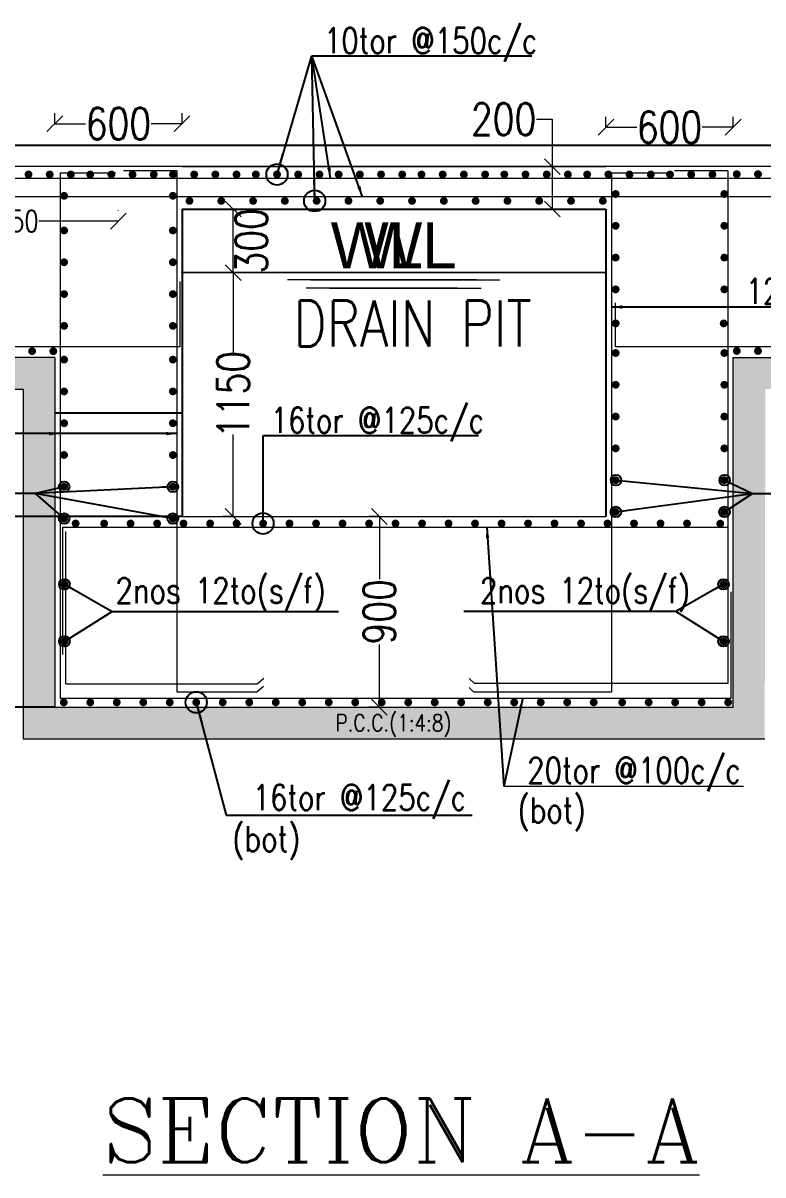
# Model space of a CAD drawing. Header units: millimetres. Extents: x -586673698 to -573385747, y -389867798 to -389752240.
# Drawn here: x -586618581 to -586615090, y -389849262 to -389843828 of the extents above; entities that cross this region are included whole.
import ezdxf
from ezdxf.enums import TextEntityAlignment as Align

# ---------------------------------------------------------------- set-up
doc = ezdxf.new("R2010")
doc.units = ezdxf.units.MM
doc.header["$LTSCALE"] = 100
for name, color, linetype, lineweight in [('dim', 11, 'Continuous', 13), ('FOOTING', 6, 'Continuous', 13), ('REIN', 1, 'Continuous', 20)]:
    doc.layers.add(name, color=color, linetype=linetype, lineweight=lineweight)
for name, color, linetype in [('DT-PL-SHAFT', 230, 'Continuous'), ('Layer1', 7, 'Continuous'), ('text', 7, 'Continuous')]:
    doc.layers.add(name, color=color, linetype=linetype)
doc.styles.add('combine', font='romanc.shx', dxfattribs={"width": 0.8})
doc.styles.add('simplex-0.8', font='simplex.shx', dxfattribs={"width": 0.8})
doc.styles.add('STAIR CASE', font='complex.shx', dxfattribs={"width": 0.8, "height": 75, "bigfont": 'GBCBIG.shx'})
doc.styles.add('TIMESNEWROMAN', font='times.ttf')
doc.dimstyles.new('75 ISO', dxfattribs={"dimtxt": 100, "dimasz": 75, "dimexe": 75, "dimexo": 0.7, "dimgap": 0.4, "dimtad": 0, "dimtoh": 1, "dimdec": 0, "dimdsep": 46, "dimtxsty": 'combine', "dimblk": 'OBLIQUE', "dimcen": 0, "dimclrd": 11, "dimclre": 2, "dimclrt": 4, "dimadec": 1, "dimazin": 2, "dimtfac": 1, "dimtdec": 0, "dimtmove": 2, "dimatfit": 3, "dimldrblk": 'OBLIQUE', "dimfxl": 0, "dimtolj": 1, "dimtzin": 0, "dimlwd": -1, "dimlwe": -1, "dimarcsym": 0})
doc.dimstyles.new('FOOTINF DIM', dxfattribs={"dimtxt": 250, "dimasz": 40, "dimexe": 50, "dimexo": 80, "dimgap": 35, "dimtad": 1, "dimtoh": 1, "dimdec": 0, "dimzin": 1, "dimdsep": 46, "dimtxsty": 'TIMESNEWROMAN', "dimblk": 'TICK', "dimcen": 2, "dimclrd": 7, "dimclre": 250, "dimclrt": 32, "dimadec": 1, "dimazin": 0, "dimtfac": 1, "dimtdec": 0, "dimtix": 1, "dimtmove": 1, "dimatfit": 3, "dimfxl": 0, "dimlwd": -1, "dimlwe": -1, "dimarcsym": 0})

# ---------------------------------------------------------------- blocks, each defined once
blk = doc.blocks.new('_Oblique')
at = {"color": 0, "linetype": 'ByBlock', "lineweight": -2}
blk.add_line((-0.5, -0.5), (0.5, 0.5), dxfattribs=at)
blk = doc.blocks.new('*D582')
at = {"layer": 'Defpoints', "color": 0, "transparency": 16777216}
for p in [(-586617521.4, -389845005.1, 3.1), (-586617589.1, -389846155.1), (-586617521.4, -389846155.1, 0.2)]:
    blk.add_point(p, dxfattribs=at)
at = {"layer": 'dim', "color": 2, "transparency": 16777216}
for p, q in [((-586617588.4, -389845005.1), (-586617639.1, -389845005.1)), ((-586617588.4, -389846155.1), (-586617639.1, -389846155.1))]:
    blk.add_line(p, q, dxfattribs=at)
at = {"layer": 'dim', "color": 11, "transparency": 16777216}
for p, q in [((-586617589.1, -389845005.1), (-586617589.1, -389845391.2)), ((-586617589.1, -389846155.1), (-586617589.1, -389845769.1))]:
    blk.add_line(p, q, dxfattribs=at)
at = {"layer": 'dim', "color": 11, "transparency": 16777216, "xscale": 75, "yscale": 75, "zscale": 75}
for p, rotation in [((-586617589.1, -389845005.1), 90), ((-586617589.1, -389846155.1), 270)]:
    blk.add_blockref('_Oblique', p, dxfattribs=dict(at, rotation=rotation))
at = {"layer": 'dim', "color": 4, "transparency": 16777216, "insert": (-586617589.1, -389845580.1), "char_height": 150, "attachment_point": 5, "rotation": 90, "style": 'simplex-0.8'}
blk.add_mtext('\\A1;1150', dxfattribs=at)
blk = doc.blocks.new('*D583')
at = {"layer": 'Defpoints', "color": 0, "transparency": 16777216}
for p in [(-586617589.1, -389844705.1), (-586617521.4, -389844705.1, 3.1), (-586617521.4, -389845005.1)]:
    blk.add_point(p, dxfattribs=at)
at = {"layer": 'dim', "color": 2, "transparency": 16777216}
for p, q in [((-586617588.4, -389844705.1), (-586617639.1, -389844705.1)), ((-586617588.4, -389845005.1), (-586617639.1, -389845005.1))]:
    blk.add_line(p, q, dxfattribs=at)
at = {"layer": 'dim', "color": 11, "transparency": 16777216}
blk.add_line((-586617589.1, -389845005.1), (-586617589.1, -389844705.1), dxfattribs=at)
at = {"layer": 'dim', "color": 11, "transparency": 16777216, "xscale": 75, "yscale": 75, "zscale": 75}
for p, rotation in [((-586617589.1, -389844705.1), 90), ((-586617589.1, -389845005.1), 270)]:
    blk.add_blockref('_Oblique', p, dxfattribs=dict(at, rotation=rotation))
at = {"layer": 'dim', "color": 4, "transparency": 16777216, "insert": (-586617503.7, -389844855.1), "char_height": 150, "attachment_point": 5, "rotation": 90, "style": 'simplex-0.8'}
blk.add_mtext('\\A1;300', dxfattribs=at)
blk = doc.blocks.new('TICK')
at = {"color": 13, "const_width": 0.1}
for points in [[(0, -3), (0, 3)], [(-2.121, -2.121), (2.121, 2.121)], [(-3, 0), (3, 0)]]:
    blk.add_lwpolyline(points, dxfattribs=at)
blk = doc.blocks.new('*D585')
at = {"layer": 'Defpoints', "color": 0, "transparency": 16777216}
for p in [(-586616059.8, -389844505.1, 6.1), (-586616083.7, -389844705.1), (-586616059.8, -389844705.1, 6.1)]:
    blk.add_point(p, dxfattribs=at)
at = {"layer": 'dim', "color": 11, "transparency": 16777216}
for p, q in [((-586616158.7, -389844281.1), (-586616083.7, -389844281.1)), ((-586616083.7, -389844281.1), (-586616083.7, -389844505.1)), ((-586616083.7, -389844505.1), (-586616083.7, -389844705.1))]:
    blk.add_line(p, q, dxfattribs=at)
at = {"layer": 'dim', "color": 2, "transparency": 16777216}
for p, q in [((-586616083.1, -389844505.1), (-586616133.7, -389844505.1)), ((-586616083.1, -389844705.1), (-586616133.7, -389844705.1))]:
    blk.add_line(p, q, dxfattribs=at)
at = {"layer": 'dim', "color": 11, "transparency": 16777216, "xscale": 75, "yscale": 75, "zscale": 75}
for p, rotation in [((-586616083.7, -389844505.1), 90), ((-586616083.7, -389844705.1), 270)]:
    blk.add_blockref('_Oblique', p, dxfattribs=dict(at, rotation=rotation))
at = {"layer": 'dim', "color": 4, "transparency": 16777216, "insert": (-586616313.4, -389844281.1), "char_height": 150, "attachment_point": 5, "style": 'simplex-0.8'}
blk.add_mtext('\\A1;200', dxfattribs=at)
blk = doc.blocks.new('*D586')
at = {"layer": 'Defpoints', "color": 0, "transparency": 16777216}
for p in [(-586616809.7, -389846155.1, 3.2), (-586616899.5, -389847055.1), (-586616809.7, -389847055.1, 3.2)]:
    blk.add_point(p, dxfattribs=at)
at = {"layer": 'dim', "color": 2, "transparency": 16777216}
for p, q in [((-586616898.8, -389846155.1), (-586616949.5, -389846155.1)), ((-586616898.8, -389847055.1), (-586616949.5, -389847055.1))]:
    blk.add_line(p, q, dxfattribs=at)
at = {"layer": 'dim', "color": 11, "transparency": 16777216}
for p, q in [((-586616899.5, -389846155.1), (-586616899.5, -389846450.4)), ((-586616899.5, -389847055.1), (-586616899.5, -389846759.8))]:
    blk.add_line(p, q, dxfattribs=at)
at = {"layer": 'dim', "color": 11, "transparency": 16777216, "xscale": 75, "yscale": 75, "zscale": 75}
for p, rotation in [((-586616899.5, -389846155.1), 90), ((-586616899.5, -389847055.1), 270)]:
    blk.add_blockref('_Oblique', p, dxfattribs=dict(at, rotation=rotation))
at = {"layer": 'dim', "color": 4, "transparency": 16777216, "insert": (-586616899.5, -389846605.1), "char_height": 150, "attachment_point": 5, "rotation": 90, "style": 'simplex-0.8'}
blk.add_mtext('\\A1;900', dxfattribs=at)
blk = doc.blocks.new('*D678')
at = {"layer": 'Defpoints', "color": 0, "transparency": 16777216}
for p in [(-586618430.6, -389844302.4), (-586617830.6, -389844705.1, 3.2), (-586618430.6, -389845405.1, 3.2)]:
    blk.add_point(p, dxfattribs=at)
at = {"layer": 'dim', "color": 2, "transparency": 16777216}
for p, q in [((-586618430.6, -389844303.1), (-586618430.6, -389844252.4)), ((-586617830.6, -389844303.1), (-586617830.6, -389844252.4))]:
    blk.add_line(p, q, dxfattribs=at)
at = {"layer": 'dim', "color": 11, "transparency": 16777216}
for p, q in [((-586618430.6, -389844302.4), (-586618285.3, -389844302.4)), ((-586617830.6, -389844302.4), (-586617975.9, -389844302.4))]:
    blk.add_line(p, q, dxfattribs=at)
at = {"layer": 'dim', "color": 11, "transparency": 16777216, "xscale": 75, "yscale": 75, "zscale": 75, "rotation": 180}
blk.add_blockref('_Oblique', (-586618430.6, -389844302.4), dxfattribs=at)
at = {"layer": 'dim', "color": 11, "transparency": 16777216, "xscale": 75, "yscale": 75, "zscale": 75}
blk.add_blockref('_Oblique', (-586617830.6, -389844302.4), dxfattribs=at)
at = {"layer": 'dim', "color": 4, "transparency": 16777216, "insert": (-586618130.6, -389844302.4), "char_height": 150, "attachment_point": 5, "style": 'simplex-0.8'}
blk.add_mtext('\\A1;600', dxfattribs=at)
blk = doc.blocks.new('*D679')
at = {"layer": 'Defpoints', "color": 0, "transparency": 16777216}
for p in [(-586615830.6, -389844319.3), (-586615830.6, -389845105.1, 3.2), (-586615230.6, -389845105.1, 3)]:
    blk.add_point(p, dxfattribs=at)
at = {"layer": 'dim', "color": 2, "transparency": 16777216}
for p, q in [((-586615830.6, -389844320), (-586615830.6, -389844269.3)), ((-586615230.6, -389844320), (-586615230.6, -389844269.3))]:
    blk.add_line(p, q, dxfattribs=at)
at = {"layer": 'dim', "color": 11, "transparency": 16777216}
for p, q in [((-586615830.6, -389844319.3), (-586615685.3, -389844319.3)), ((-586615230.6, -389844319.3), (-586615375.9, -389844319.3))]:
    blk.add_line(p, q, dxfattribs=at)
at = {"layer": 'dim', "color": 11, "transparency": 16777216, "xscale": 75, "yscale": 75, "zscale": 75, "rotation": 180}
blk.add_blockref('_Oblique', (-586615830.6, -389844319.3), dxfattribs=at)
at = {"layer": 'dim', "color": 11, "transparency": 16777216, "xscale": 75, "yscale": 75, "zscale": 75}
blk.add_blockref('_Oblique', (-586615230.6, -389844319.3), dxfattribs=at)
at = {"layer": 'dim', "color": 4, "transparency": 16777216, "insert": (-586615530.6, -389844319.3), "char_height": 150, "attachment_point": 5, "style": 'simplex-0.8'}
blk.add_mtext('\\A1;600', dxfattribs=at)
blk = doc.blocks.new('*U537')
at = {"layer": 'REIN', "lineweight": 13, "const_width": 18.4}
blk.add_lwpolyline([(9.2, 0, -1), (-9.2, 0, -1)], format="xyb", close=True, dxfattribs=at)
blk = doc.blocks.new('*D667')
at = {"layer": 'Defpoints', "color": 0, "transparency": 16777216}
for p in [(-586618880.7, -389844811.6, 4012.4), (-586618130.8, -389844762), (-586618130.8, -389844811.6, 3271.1)]:
    blk.add_point(p, dxfattribs=at)
at = {"layer": 'dim', "color": 2, "transparency": 16777216}
for p, q in [((-586618880.7, -389844713.2), (-586618880.7, -389844712)), ((-586618130.8, -389844713.5), (-586618130.8, -389844712))]:
    blk.add_line(p, q, dxfattribs=at)
at = {"layer": 'dim', "color": 11, "transparency": 16777216}
for p, q in [((-586618880.7, -389844762), (-586618712.3, -389844762)), ((-586618130.8, -389844762), (-586618505.8, -389844762))]:
    blk.add_line(p, q, dxfattribs=at)
at = {"layer": 'dim', "color": 11, "transparency": 16777216, "xscale": 75, "yscale": 75, "zscale": 75, "rotation": 180}
blk.add_blockref('_Oblique', (-586618880.7, -389844762), dxfattribs=at)
at = {"layer": 'dim', "color": 11, "transparency": 16777216, "xscale": 75, "yscale": 75, "zscale": 75}
blk.add_blockref('_Oblique', (-586618130.8, -389844762), dxfattribs=at)
at = {"layer": 'dim', "color": 4, "transparency": 16777216, "insert": (-586618609, -389844762), "char_height": 100, "attachment_point": 5, "style": 'simplex-0.8'}
blk.add_mtext('\\A1;750', dxfattribs=at)

msp = doc.modelspace()

# ---------------------------------------------------------------- hatches: boundary and pattern name
at = {"layer": 'dim', "lineweight": 5}
h = msp.add_hatch(dxfattribs=at)
h.set_pattern_fill('AR-CONC', color=8)
h.set_pattern_definition([(50, (-586637305.13, -389847573.74), (182.18467, -15.9391), [19.05, -209.55]), (355, (-586637305.13, -389847573.74), (-35.2434, 191.05685), [15.24, -167.6406]), (100.45144, (-586637289.94, -389847575.07), (146.94125, 175.11775), [16.19, -178.09024]), (46.1842, (-586637305.13, -389847522.94), (271.079, -42.0423), [28.575, -314.325]), (96.63556, (-586637282.54, -389847526.44), (237.4041, 247.4261), [24.285, -267.1356]), (351.18415, (-586637305.13, -389847522.94), (237.4041, 247.4261), [22.86, -251.4597]), (21, (-586637279.73, -389847535.64), (151.6144, -102.2652), [19.05, -209.55]), (326, (-586637279.73, -389847535.64), (61.802, 184.188), [15.24, -167.64]), (71.45144, (-586637267.1, -389847544.16), (213.4164, 81.9228), [16.19, -178.0899]), (37.5, (-586637305.127, -389847573.74), (3.0886, 84.55504), [0, -165.608, 0, -170.18, 0, -168.275]), (7.5, (-586637305.13, -389847573.74), (66.81966, 100.18057), [0, -97.028, 0, -161.798, 0, -64.135]), (327.5, (-586637361.77, -389847573.74), (135.5906, -5.72874), [0, -63.5, 0, -198.12, 0, -262.89]), (317.5, (-586637387.17, -389847573.74), (148.12918, 25.4265), [0, -82.55, 0, -131.572, 0, -186.69])])
h.paths.add_polyline_path([(-586615078.6, -389845554.7), (-586613333.9, -389845555.1), (-586613333.9, -389844966.3), (-586601731.7, -389844966.3), (-586593808.6, -389844966.3), (-586593807.3, -389844826.2), (-586601760.9, -389844812.9), (-586613483.7, -389844816.3), (-586613483.7, -389845405.1), (-586615230.2, -389845405.1), (-586615230.2, -389847055.1), (-586618430.2, -389847055.1), (-586618432.8, -389845405.1), (-586623036.3, -389845405.1), (-586623034.1, -389844805.1), (-586630034.5, -389844805.1), (-586630034.5, -389844955.1), (-586623184.1, -389844955.1), (-586623184.1, -389845555.1), (-586618580.6, -389845555.1), (-586618579.6, -389847205.3), (-586615081.5, -389847204.9)])

# ---------------------------------------------------------------- linework, layer by layer
for p, q in [((-586613780.6, -389844405.1, 3646.5), (-586622730.8, -389844405.1, 3645.9)), ((-586618430.9, -389845665.7, 3642.9), (-586617830.6, -389845665.7, 3643.8)), ((-586617830.6, -389846155.1, 3642.8), (-586621989.6, -389846155.1, 3642.8)), ((-586618430.2, -389847055.1, 3648.9), (-586622009.4, -389847055.1, 3648.9))]:
    msp.add_line(p, q)
at = {"color": 3}
for p, q in [((-586617830.6, -389844705.1, 3645.7), (-586615830.6, -389844705.1, 3645.7)), ((-586617830.6, -389844705.1, 3645.7), (-586617830.6, -389846155.1, 3642.8)), ((-586615830.6, -389844705.1, 3645.7), (-586615830.6, -389846155.1, 3645.7))]:
    msp.add_line(p, q, dxfattribs=at)
at = {"color": 11, "lineweight": 5, "elevation": 7547.5}
msp.add_lwpolyline([(-586616311.9, -389847428.2), (-586616311.9, -389847428.2), (-586615181.6, -389847428.2)], dxfattribs=at)
at = {"layer": 'DT-PL-SHAFT', "color": 1, "lineweight": 15, "ltscale": 5, "elevation": 3651.8}
msp.add_lwpolyline([(-586617830.6, -389844505.1), (-586615830.6, -389844505.1)], dxfattribs=at)
at = {"layer": 'DT-PL-SHAFT', "color": 8, "lineweight": 15, "ltscale": 5}
for points, elevation in [([(-586615834.1, -389845005.1), (-586617834.1, -389845005.1)], 3672), ([(-586617830.6, -389845005.1), (-586615830.6, -389845005.1)], 3651.8), ([(-586616441.9, -389845038.3), (-586617333.6, -389845038.3)], 3648.9), ([(-586616530.9, -389845078.7), (-586617244.7, -389845078.7)], 3648.9), ([(-586617222.8, -389845038.3), (-586616331.1, -389845038.3)], 3669.1), ([(-586617133.9, -389845078.7), (-586616420, -389845078.7)], 3669.1)]:
    msp.add_lwpolyline(points, dxfattribs=dict(at, elevation=elevation))
at = {"layer": 'FOOTING', "color": 3, "linetype": 'Continuous', "lineweight": 9, "ltscale": 0.8}
for p, q in [((-586613780.6, -389844505.1, 3646.5), (-586622730.8, -389844505.1, 3645.9)), ((-586617830.6, -389844705.1, 3648.9), (-586617830.6, -389846155.1, 3648.9)), ((-586615230.6, -389845105.1, 3648.7), (-586615230.2, -389845105.1, 3648.7)), ((-586618430.6, -389845405.1, 3648.9), (-586623034.1, -389845405.1, 3645.9)), ((-586618430.5, -389845405.1, 3648.9), (-586618430.2, -389847055.1, 3648.9)), ((-586615230.2, -389847055.1, 3648.9), (-586615230.2, -389845405.1, 3645.9)), ((-586615230.2, -389845405.1, 3645.9), (-586613483.7, -389845405.1, 67.4)), ((-586623184.1, -389845555.1, 3645.9), (-586618580.6, -389845555.1, 3645.9)), ((-586618580.6, -389845555.1, 3645.9), (-586618580.6, -389847205.1, 3649.2)), ((-586617830.6, -389846155.1, 3648.9), (-586615830.6, -389846155.1, 3648.9)), ((-586618430.2, -389847055.1, 3648.9), (-586615230.2, -389847055.1, 3648.9)), ((-586618580.6, -389847205.1, 3648.9), (-586615080.6, -389847205.1, 3648.9))]:
    msp.add_line(p, q, dxfattribs=at)
at = {"layer": 'FOOTING', "color": 3, "linetype": 'Continuous', "lineweight": 9, "ltscale": 0.8, "elevation": 3651.8}
msp.add_lwpolyline([(-586617830.6, -389844705.1), (-586615830.6, -389844705.1)], dxfattribs=at)
at = {"layer": 'REIN', "lineweight": 13}
for p, q in [((-586618405.2, -389844533.7, 3652.9), (-586618405.2, -389847013.7, 3652.9)), ((-586618405.2, -389844533.7, 3652.9), (-586618143.7, -389844533.7, 3652.9)), ((-586617855.2, -389844524.3, 3655.8), (-586618106.8, -389844524.3, 3655.8)), ((-586617855.2, -389844524.3, 3651.6), (-586617855.2, -389846982.2, 3651.6)), ((-586615805.2, -389844533.7, 3648.6), (-586615805.2, -389846984.7, 3648.6)), ((-586615805.2, -389844533.7, 3648.6), (-586615543.7, -389844533.7, 3648.6)), ((-586615255.9, -389844524.3, 3651.6), (-586615506.8, -389844524.3, 3651.6)), ((-586615255.9, -389844524.3, 3651.6), (-586615255.9, -389846943.3, 3652.9)), ((-586623630.9, -389844560.2, 4012.4), (-586612881, -389844560.1, -6557.2)), ((-586614780.4, -389844647.3, 7475.1), (-586618880.7, -389844647.1, 7477.7)), ((-586617839.7, -389845355.1, 3648.9), (-586617839.7, -389845046.7, 3648.9)), ((-586615786.3, -389845355.1, 3656.3), (-586615786.3, -389845147.2, 3656.3)), ((-586617839.7, -389845355.1, 3648.9), (-586621994, -389845355.6, 3654.7)), ((-586613501.3, -389845355.2, 3653.9), (-586615786.3, -389845355.1, 3656.3)), ((-586618394.5, -389846206.4, 3651.7), (-586615255.9, -389846206.4, 3648.8)), ((-586618394.5, -389846206.4, 3651.7), (-586618394.5, -389846806.4, 3651.7)), ((-586618377.9, -389846945.2, 3651.7), (-586618377.9, -389846226, 3651.7)), ((-586615240, -389847013.7, 3652.9), (-586615240, -389846511.1, 3652.9)), ((-586617476.5, -389846945.2, 3648.6), (-586617444.4, -389846918.2, 3653.6)), ((-586616450.8, -389846943.3, 3652.9), (-586616476.4, -389846920.2, 3649.8)), ((-586618377.9, -389846945.2, 3648.6), (-586617476.5, -389846945.2, 3648.6)), ((-586617855.2, -389846982.2, 3651.6), (-586617478, -389846982.2, 3651.6)), ((-586617478, -389846982.2, 3651.6), (-586617445.9, -389846955.2, 3656.6)), ((-586616453.3, -389846984.7, 3656.5), (-586616476.4, -389846961.7, 3653.4)), ((-586615805.9, -389846984.7, 3657.2), (-586616453.3, -389846984.7, 3656.5)), ((-586615255.9, -389846943.3, 3652.9), (-586616450.8, -389846943.3, 3652.9)), ((-586615240, -389847013.7, 3652.9), (-586618405.2, -389847013.7, 3642.3))]:
    msp.add_line(p, q, dxfattribs=at)
at = {"layer": 'REIN', "lineweight": 13, "const_width": 18.4}
for points, elevation in [([(-586615204.1, -389844540.5, -1), (-586615222.5, -389844540.5, -1)], -178.3), ([(-586615104.1, -389844540.5, -1), (-586615122.5, -389844540.5, -1)], -178.3), ([(-586617786.2, -389844666.7, -1), (-586617804.6, -389844666.7, -1)], 3642.9), ([(-586617636.2, -389844666.7, -1), (-586617654.6, -389844666.7, -1)], 3642.9), ([(-586617486.2, -389844666.7, -1), (-586617504.6, -389844666.7, -1)], 3642.9), ([(-586617336.2, -389844666.7, -1), (-586617354.6, -389844666.7, -1)], 3642.9), ([(-586617186.2, -389844666.7, -1), (-586617204.6, -389844666.7, -1)], 3642.9), ([(-586617036.2, -389844666.7, -1), (-586617054.6, -389844666.7, -1)], 3642.9), ([(-586616886.2, -389844666.7, -1), (-586616904.6, -389844666.7, -1)], 3642.9), ([(-586616736.2, -389844666.7, -1), (-586616754.6, -389844666.7, -1)], 3642.9), ([(-586616586.2, -389844666.7, -1), (-586616604.6, -389844666.7, -1)], 3642.9), ([(-586616436.2, -389844666.7, -1), (-586616454.6, -389844666.7, -1)], 3642.9), ([(-586616286.2, -389844666.7, -1), (-586616304.6, -389844666.7, -1)], 3642.9), ([(-586616136.2, -389844666.7, -1), (-586616154.6, -389844666.7, -1)], 3642.9), ([(-586615986.2, -389844666.7, -1), (-586616004.6, -389844666.7, -1)], 3642.9), ([(-586615836.2, -389844666.7, -1), (-586615854.6, -389844666.7, -1)], 3642.9), ([(-586615775.6, -389844634.1, -1), (-586615794, -389844634.1, -1)], 3646), ([(-586615262.9, -389844634.1, -1), (-586615281.3, -389844634.1, -1)], 3646), ([(-586615775.6, -389844784.1, -1), (-586615794, -389844784.1, -1)], 3646), ([(-586615262.9, -389844784.1, -1), (-586615281.3, -389844784.1, -1)], 3646), ([(-586615775.6, -389844934.1, -1), (-586615794, -389844934.1, -1)], 3646), ([(-586615262.9, -389844934.1, -1), (-586615281.3, -389844934.1, -1)], 3646), ([(-586615775.6, -389845084.1, -1), (-586615794, -389845084.1, -1)], 3646), ([(-586615262.9, -389845084.1, -1), (-586615281.3, -389845084.1, -1)], 3646), ([(-586615775.6, -389845244.6, -1), (-586615794, -389845244.6, -1)], 3646), ([(-586615265.9, -389845244.6, -1), (-586615284.3, -389845244.6, -1)], 3646), ([(-586615204.1, -389845374.6, -1), (-586615222.5, -389845374.6, -1)], -178.3), ([(-586615104.1, -389845374.6, -1), (-586615122.5, -389845374.6, -1)], -178.3), ([(-586615775.6, -389845384.1, -1), (-586615794, -389845384.1, -1)], 3646), ([(-586615262.9, -389845384.1, -1), (-586615281.3, -389845384.1, -1)], 3646), ([(-586615775.6, -389845534.1, -1), (-586615794, -389845534.1, -1)], 3646), ([(-586615262.9, -389845534.1, -1), (-586615281.3, -389845534.1, -1)], 3646), ([(-586615775.6, -389845684.1, -1), (-586615794, -389845684.1, -1)], 3646), ([(-586615262.9, -389845684.1, -1), (-586615281.3, -389845684.1, -1)], 3646), ([(-586615775.6, -389845834.1, -1), (-586615794, -389845834.1, -1)], 3646), ([(-586615262.9, -389845834.1, -1), (-586615281.3, -389845834.1, -1)], 3646), ([(-586615775.6, -389845984.1, -1), (-586615794, -389845984.1, -1)], 3646), ([(-586615262.9, -389845984.1, -1), (-586615281.3, -389845984.1, -1)], 3646), ([(-586615775.6, -389846134.1, -1), (-586615794, -389846134.1, -1)], 3646), ([(-586615262.9, -389846134.1, -1), (-586615281.3, -389846134.1, -1)], 3646), ([(-586618377.7, -389846165.4, -1), (-586618396.1, -389846165.4, -1)], -178.3), ([(-586618323.2, -389846188.4, -1), (-586618341.6, -389846188.4, -1)], -178.3), ([(-586618189, -389846188.4, -1), (-586618207.4, -389846188.4, -1)], -178.3), ([(-586618064, -389846188.4, -1), (-586618082.4, -389846188.4, -1)], -178.3), ([(-586617939, -389846188.4, -1), (-586617957.4, -389846188.4, -1)], -178.3), ([(-586617864.5, -389846165.4, -1), (-586617882.9, -389846165.4, -1)], 7185.4), ([(-586617814, -389846188.4, -1), (-586617832.4, -389846188.4, -1)], -178.3), ([(-586617689, -389846188.4, -1), (-586617707.4, -389846188.4, -1)], -178.3), ([(-586617564, -389846188.4, -1), (-586617582.4, -389846188.4, -1)], -178.3), ([(-586617439, -389846188.4, -1), (-586617457.4, -389846188.4, -1)], -178.3), ([(-586617314, -389846188.4, -1), (-586617332.4, -389846188.4, -1)], -178.3), ([(-586617189, -389846188.4, -1), (-586617207.4, -389846188.4, -1)], -178.3), ([(-586617064, -389846188.4, -1), (-586617082.4, -389846188.4, -1)], -178.3), ([(-586616939, -389846188.4, -1), (-586616957.4, -389846188.4, -1)], -178.3), ([(-586616814, -389846188.4, -1), (-586616832.4, -389846188.4, -1)], -178.3), ([(-586616689, -389846188.4, -1), (-586616707.4, -389846188.4, -1)], -178.3), ([(-586616564, -389846188.4, -1), (-586616582.4, -389846188.4, -1)], -178.3), ([(-586616439, -389846188.4, -1), (-586616457.4, -389846188.4, -1)], -178.3), ([(-586616314, -389846188.4, -1), (-586616332.4, -389846188.4, -1)], -178.3), ([(-586616189, -389846188.4, -1), (-586616207.4, -389846188.4, -1)], -178.3), ([(-586616064, -389846188.4, -1), (-586616082.4, -389846188.4, -1)], -178.3), ([(-586615939, -389846188.4, -1), (-586615957.4, -389846188.4, -1)], -178.3), ([(-586615814, -389846188.4, -1), (-586615832.4, -389846188.4, -1)], -178.3), ([(-586615689, -389846188.4, -1), (-586615707.4, -389846188.4, -1)], -178.3), ([(-586615564, -389846188.4, -1), (-586615582.4, -389846188.4, -1)], -178.3), ([(-586615439, -389846188.4, -1), (-586615457.4, -389846188.4, -1)], -178.3), ([(-586615282.2, -389846189.4, -1), (-586615300.6, -389846189.4, -1)], -178.3), ([(-586618394.6, -389846475.5, 1), (-586618376.2, -389846475.5, 1)], 3650.4), ([(-586615266.6, -389846475.5, -1), (-586615285, -389846475.5, -1)], 3650.4), ([(-586618394.6, -389846744.6, 1), (-586618376.2, -389846744.6, 1)], 3651.6), ([(-586615266.6, -389846744.6, -1), (-586615285, -389846744.6, -1)], 3651.6), ([(-586618379.2, -389847032.3, -1), (-586618397.6, -389847032.3, -1)], 3645.5), ([(-586618254.2, -389847032.3, -1), (-586618272.6, -389847032.3, -1)], 3645.5), ([(-586618129.2, -389847032.3, -1), (-586618147.6, -389847032.3, -1)], 3645.5), ([(-586618004.2, -389847032.3, -1), (-586618022.6, -389847032.3, -1)], 3645.5), ([(-586617879.2, -389847032.3, -1), (-586617897.6, -389847032.3, -1)], 3645.5), ([(-586617754.2, -389847032.3, -1), (-586617772.6, -389847032.3, -1)], 3645.5), ([(-586617629.2, -389847032.3, -1), (-586617647.6, -389847032.3, -1)], 3645.5), ([(-586617504.2, -389847032.3, -1), (-586617522.6, -389847032.3, -1)], 3645.5), ([(-586617379.2, -389847032.3, -1), (-586617397.6, -389847032.3, -1)], 3645.5), ([(-586617254.2, -389847032.3, -1), (-586617272.6, -389847032.3, -1)], 3645.5), ([(-586617129.2, -389847032.3, -1), (-586617147.6, -389847032.3, -1)], 3645.5), ([(-586617004.2, -389847032.3, -1), (-586617022.6, -389847032.3, -1)], 3645.5), ([(-586616879.2, -389847032.3, -1), (-586616897.6, -389847032.3, -1)], 3645.5), ([(-586616754.2, -389847032.3, -1), (-586616772.6, -389847032.3, -1)], 3645.5), ([(-586616629.2, -389847032.3, -1), (-586616647.6, -389847032.3, -1)], 3645.5), ([(-586616504.2, -389847032.3, -1), (-586616522.6, -389847032.3, -1)], 3645.5), ([(-586616379.2, -389847032.3, -1), (-586616397.6, -389847032.3, -1)], 3645.5), ([(-586616254.2, -389847032.3, -1), (-586616272.6, -389847032.3, -1)], 3645.5), ([(-586616129.2, -389847032.3, -1), (-586616147.6, -389847032.3, -1)], 3645.5), ([(-586616004.2, -389847032.3, -1), (-586616022.6, -389847032.3, -1)], 3645.5), ([(-586615879.2, -389847032.3, -1), (-586615897.6, -389847032.3, -1)], 3645.5), ([(-586615745, -389847032.3, -1), (-586615763.4, -389847032.3, -1)], 3645.5), ([(-586615620, -389847032.3, -1), (-586615638.4, -389847032.3, -1)], 3645.5), ([(-586615495, -389847032.3, -1), (-586615513.4, -389847032.3, -1)], 3645.5), ([(-586615370, -389847032.3, -1), (-586615388.4, -389847032.3, -1)], 3645.5), ([(-586615245, -389847032.3, -1), (-586615263.4, -389847032.3, -1)], 3645.5)]:
    msp.add_lwpolyline(points, format="xyb", close=True, dxfattribs=dict(at, elevation=elevation))

# ---------------------------------------------------------------- block references
at = {"layer": 'Layer1', "color": 0, "linetype": 'ByBlock', "lineweight": -2, "extrusion": (0, 0, -1), "zscale": -1}
for p in [(586618554.8, -389844541.8, -2884.8), (586618454.8, -389844541.8, -2884.8), (586618354.8, -389844541.8, -2884.8), (586618264, -389844541.8, -2884.8), (586618164, -389844541.8, -2884.8), (586618064, -389844541.8, -2884.8), (586617964, -389844541.8, -2884.8), (586617873.2, -389844541.8, -2884.8), (586617773.2, -389844541.8, -2884.8), (586617673.2, -389844541.8, -2884.8), (586617573.2, -389844541.8, -2884.8), (586617482.4, -389844541.8, -2884.8), (586617382.4, -389844541.8, -2884.8), (586617282.4, -389844541.8, -2884.8), (586617182.4, -389844541.8, -2884.8), (586617091.6, -389844541.8, -2884.8), (586616991.6, -389844541.8, -2884.8), (586616891.6, -389844541.8, -2884.8), (586616791.6, -389844541.8, -2884.8), (586616700.8, -389844541.8, -2884.8), (586616600.8, -389844541.8, -2884.8), (586616500.8, -389844541.8, -2884.8), (586616400.8, -389844541.8, -2884.8), (586616310, -389844541.8, -2884.8), (586616210, -389844541.8, -2884.8), (586616110, -389844541.8, -2884.8), (586616010, -389844541.8, -2884.8), (586615919.2, -389844541.8, -2884.8), (586615819.2, -389844541.8, -2884.8), (586615719.2, -389844541.8, -2884.8), (586615619.2, -389844541.8, -2884.8), (586615528.4, -389844541.8, -2884.8), (586615428.4, -389844541.8, -2884.8), (586615328.4, -389844541.8, -2884.8), (586618386.9, -389844642.6, 178.3), (586617873.7, -389844642.6, -7185.4), (586618386.9, -389844806.2, 178.3), (586617873.7, -389844806.2, -7185.4), (586618386.9, -389844956.2, 178.3), (586617873.7, -389844956.2, -7185.4), (586618386.9, -389845106.2, 178.3), (586617873.7, -389845106.2, -7185.4), (586618386.9, -389845256.2, 178.3), (586617873.7, -389845256.2, -7185.4), (586618537.7, -389845375.6, 178.3), (586618437.7, -389845375.6, 178.3), (586618386.9, -389845415.4, 178.3), (586617873.7, -389845415.4, -7185.4), (586618386.9, -389845565.4, 178.3), (586618386.9, -389845565.4, 178.3), (586617873.7, -389845565.4, -7185.4), (586617873.7, -389845565.4, -7185.4), (586618386.9, -389845715.4, 178.3), (586617873.7, -389845715.4, -7185.4), (586618386.9, -389845865.4, 178.3), (586617873.7, -389845865.4, -7185.4), (586618386.9, -389846015.4, 178.3), (586617873.7, -389846015.4, -7185.4)]:
    msp.add_blockref('*U537', p, dxfattribs=at)

# ---------------------------------------------------------------- texts
at = {"layer": 'DT-PL-SHAFT', "color": 140, "lineweight": 15, "style": 'simplex-0.8', "width": 0.8}
msp.add_text('DRAIN PIT', height=217.15, dxfattribs=at).set_placement((-586617304.3, -389845353.3, 3648.7))
at = {"layer": 'DT-PL-SHAFT', "color": 140, "lineweight": 15, "char_height": 217.15, "width": 15478.707, "attachment_point": 5}
for insert in [(-586616911.5, -389844875.9, 3651.8), (-586616753.2, -389844875.9, 5124.5)]:
    msp.add_mtext('WL', dxfattribs=dict(at, insert=insert))
at = {"layer": 'text', "color": 4, "style": 'simplex-0.8', "width": 0.8}
for s, height, p in [('10tor @150c/c', 119.993, (-586616153.2, -389844006.4, 3642.3)), ('12tor @150c/c', 119.993, (-586614164.5, -389845188.4, 3648.3)), ('16tor @125c/c', 119.993, (-586616404.9, -389845797.6, 3648.5)), ('2nos 12to(s/f)', 119.993, (-586617153.1, -389846600.8, 3645.4)), ('2nos 12to(s/f)', 119.993, (-586615433.8, -389846600.8, 3645.4)), ('20tor @100c/c', 119.993, (-586615194.4, -389847448.9, 7547.2)), ('16tor @125c/c', 119.993, (-586616489.7, -389847577.1, 4928.2)), ('(bot)', 119.99, (-586615926.7, -389847636.5, 7547.2)), ('(bot)', 119.99, (-586617272.5, -389847771.8, 3645.5))]:
    msp.add_text(s, height=height, dxfattribs=at).set_placement(p, align=Align.BOTTOM_RIGHT)
at = {"layer": 'text', "style": 'simplex-0.8', "width": 0.8}
msp.add_text('P.C.C.(1:4:8)', height=79.361, dxfattribs=at).set_placement((-586616832.8, -389847129.2, 3639.4), align=Align.MIDDLE_CENTER)
at = {"layer": 'text', "lineweight": 9, "style": 'STAIR CASE'}
msp.add_text('%%USECTION A-A', height=300, dxfattribs=at).set_placement((-586618204.4, -389849201.9, 182.1))

# ---------------------------------------------------------------- dimensions: what is measured, and where the dimension line sits
at = {"layer": 'dim'}
for base, p1, p2, picture, middle in [((-586618430.6, -389844302.4, 3645.7), (-586617830.6, -389844705.1, 3648.9), (-586618430.6, -389845405.1, 3648.9), '*D678', (-586618130.6, -389844302.4, 3645.7)), ((-586615830.6, -389844319.3, 3645.7), (-586615230.6, -389845105.1, 3648.7), (-586615830.6, -389845105.1, 3648.9), '*D679', (-586615530.6, -389844319.3, 3645.7))]:
    dim = msp.add_linear_dim(base=base, p1=p1, p2=p2, dimstyle='75 ISO', override={"dimtxt": 150, "dimexe": 50, "dimtxsty": 'simplex-0.8', "dimtmove": 1, "dimfxl": 0.7, "dimfxlon": 1}, dxfattribs=at)
    dim.commit()
    dim.dimension.update_dxf_attribs({"geometry": picture, "text_midpoint": middle})
for base, p1, p2, picture, middle, dimtype in [((-586616083.7, -389844705.1, 3645.7), (-586616059.8, -389844505.1, 3651.8), (-586616059.8, -389844705.1, 3651.8), '*D585', (-586616096.7, -389844281.1, 3645.7), 160), ((-586617589.1, -389844705.1, 3648.7), (-586617521.4, -389845005.1, 3648.7), (-586617521.4, -389844705.1, 3651.8), '*D583', (-586617503.7, -389844855.1, 3648.7), 161)]:
    dim = msp.add_linear_dim(base=base, p1=p1, p2=p2, angle=90, dimstyle='75 ISO', override={"dimtxt": 150, "dimexe": 50, "dimtxsty": 'simplex-0.8', "dimtmove": 1, "dimfxl": 0.7, "dimfxlon": 1}, dxfattribs=at)
    dim.commit()
    dim.dimension.update_dxf_attribs({"geometry": picture, "text_midpoint": middle, "dimtype": dimtype})
dim = msp.add_linear_dim(base=(-586618130.8, -389844762, 7477.7), p1=(-586618880.7, -389844811.6, 11490.1), p2=(-586618130.8, -389844811.6, 10748.8), dimstyle='75 ISO', override={"dimexe": 50, "dimtxsty": 'simplex-0.8', "dimtmove": 1}, dxfattribs=at)
dim.commit()
dim.dimension.update_dxf_attribs({"geometry": '*D667', "text_midpoint": (-586618609, -389844762, 7477.7), "dimtype": 160})
dim = msp.add_aligned_dim(p1=(-586617521.4, -389845005.1, 3651.8), p2=(-586617521.4, -389846155.1, 3648.9), distance=-67.7, dimstyle='75 ISO', override={"dimtxt": 150, "dimexe": 50, "dimtxsty": 'simplex-0.8', "dimtmove": 1, "dimfxl": 0.7, "dimfxlon": 1}, dxfattribs=at)
dim.commit()
dim.dimension.update_dxf_attribs({"geometry": '*D582', "text_midpoint": (-586617589.1, -389845580.1, 3648.7)})
dim = msp.add_linear_dim(base=(-586616899.5, -389847055.1, 3648.9), p1=(-586616809.7, -389846155.1, 3652.1), p2=(-586616809.7, -389847055.1, 3652.1), angle=90, dimstyle='75 ISO', override={"dimtxt": 150, "dimexe": 50, "dimtxsty": 'simplex-0.8', "dimtmove": 1, "dimfxl": 0.7, "dimfxlon": 1}, dxfattribs=at)
dim.commit()
dim.dimension.update_dxf_attribs({"geometry": '*D586', "text_midpoint": (-586616899.5, -389846605.1, 3648.9)})

# ---------------------------------------------------------------- leaders
at = {"color": 13, "lineweight": 5}
for points, override in [([(-586617382.4, -389844541.8, 3642.8), (-586617218.3, -389843982.7, 3642.8), (-586616180.1, -389843982.7, 3642.8)], {"dimasz": 100, "dimtad": 0, "dimclrd": 11, "dimldrblk": 'Origin', "dimfxl": 100, "dimfxlon": 1, "dimarcsym": 1}), ([(-586617204.6, -389844666.7, 3642.9), (-586617218.3, -389843982.7, 3642.9)], {"dimasz": 100, "dimtad": 0, "dimclrd": 11, "dimldrblk": 'Origin', "dimfxl": 100, "dimfxlon": 1, "dimarcsym": 1}), ([(-586617129.9, -389844560.1, 3646.4), (-586617218.3, -389843982.7, 3646.4)], {"dimasz": 50, "dimtad": 0, "dimclrd": 11, "dimfxl": 100, "dimfxlon": 1, "dimarcsym": 1}), ([(-586616979.1, -389844647.2, 3643.4), (-586617218.3, -389843982.7, 3643.4)], {"dimasz": 50, "dimtad": 0, "dimclrd": 11, "dimfxl": 100, "dimfxlon": 1, "dimarcsym": 1}), ([(-586615803.3, -389845167.1, 3649), (-586614467.5, -389845167.1, 3649)], {"dimasz": 50, "dimtad": 0, "dimclrd": 11, "dimfxl": 100, "dimfxlon": 1, "dimarcsym": 1}), ([(-586618407.8, -389845764.5, 3648.5), (-586619734.3, -389845764.5, 3648.5)], {"dimasz": 50, "dimtad": 0, "dimclrd": 11, "dimfxl": 100, "dimfxlon": 1, "dimarcsym": 1}), ([(-586617855.2, -389845764.5, 3648.5), (-586618882.9, -389845764.5, 3648.5)], {"dimasz": 50, "dimtad": 0, "dimclrd": 11, "dimfxl": 100, "dimfxlon": 1, "dimarcsym": 1}), ([(-586617448.2, -389846188.4, 3649), (-586617448.2, -389845773.9, 3649), (-586616431.8, -389845773.9, 3649)], {"dimasz": 100, "dimtad": 0, "dimclrd": 11, "dimldrblk": 'Origin', "dimfxl": 100, "dimfxlon": 1, "dimarcsym": 1}), ([(-586618386.9, -389846015.4, 3646), (-586618521.7, -389846047, 3646), (-586619676.7, -389846047, 3646)], {"dimasz": 50, "dimtad": 0, "dimclrd": 11, "dimldrblk": 'Origin', "dimfxl": 100, "dimfxlon": 1, "dimarcsym": 1}), ([(-586617873.7, -389846015.4, 7297.5), (-586618523.5, -389846047, 7297.5), (-586619312.3, -389846047, 7297.5)], {"dimasz": 50, "dimtad": 0, "dimclrd": 11, "dimldrblk": 'Origin', "dimfxl": 100, "dimfxlon": 1, "dimarcsym": 1}), ([(-586615783.2, -389845984.1, 3646), (-586615139.9, -389846047, 3646), (-586614065.6, -389846047, 3646)], {"dimasz": 50, "dimtad": 0, "dimclrd": 11, "dimldrblk": 'Origin', "dimfxl": 100, "dimfxlon": 1, "dimarcsym": 1}), ([(-586615270.6, -389845984.1, 3646), (-586615139.5, -389846047, 3646), (-586613852.9, -389846047, 3646)], {"dimasz": 50, "dimtad": 0, "dimclrd": 11, "dimldrblk": 'Origin', "dimfxl": 100, "dimfxlon": 1, "dimarcsym": 1}), ([(-586617873.7, -389846165.4, 7297.5), (-586618523.5, -389846047, 7297.5)], {"dimasz": 50, "dimtad": 0, "dimclrd": 11, "dimldrblk": 'Origin', "dimfxl": 100, "dimfxlon": 1, "dimarcsym": 1}), ([(-586618386.9, -389846165.4, 3646), (-586618521.3, -389846047, 3646)], {"dimasz": 50, "dimtad": 0, "dimclrd": 11, "dimldrblk": 'Origin', "dimfxl": 100, "dimfxlon": 1, "dimarcsym": 1}), ([(-586615783.6, -389846134.1, 3646), (-586615139.9, -389846047, 3646)], {"dimasz": 50, "dimtad": 0, "dimclrd": 11, "dimldrblk": 'Origin', "dimfxl": 100, "dimfxlon": 1, "dimarcsym": 1}), ([(-586615271, -389846134.1, 3646), (-586615139.9, -389846047, 3646)], {"dimasz": 50, "dimtad": 0, "dimclrd": 11, "dimldrblk": 'Origin', "dimfxl": 100, "dimfxlon": 1, "dimarcsym": 1}), ([(-586616392.5, -389846206.4, 7551.1), (-586616311.9, -389847428.2, 7551.1)], {"dimasz": 50, "dimtad": 0, "dimclrd": 11, "dimfxl": 100, "dimfxlon": 1, "dimarcsym": 1}), ([(-586618385.4, -389846475.5, 3650.4), (-586618160.4, -389846604.2, 3650.4), (-586617093.1, -389846604.2, 3650.4)], {"dimasz": 50, "dimtad": 0, "dimclrd": 11, "dimldrblk": 'Origin', "dimfxl": 100, "dimfxlon": 1, "dimarcsym": 1}), ([(-586615275.8, -389846475.5, 3650.4), (-586615500.8, -389846604.2, 3650.4), (-586616500.7, -389846604.2, 3650.4)], {"dimasz": 50, "dimtad": 0, "dimclrd": 11, "dimldrblk": 'Origin', "dimfxl": 100, "dimfxlon": 1, "dimarcsym": 1}), ([(-586618385.4, -389846744.6, 3651.6), (-586618160.4, -389846604.2, 3651.6)], {"dimasz": 50, "dimtad": 0, "dimclrd": 11, "dimldrblk": 'Origin', "dimfxl": 100, "dimfxlon": 1, "dimarcsym": 1}), ([(-586615275.8, -389846744.6, 3651.6), (-586615500.8, -389846604.2, 3651.6)], {"dimasz": 50, "dimtad": 0, "dimclrd": 11, "dimldrblk": 'Origin', "dimfxl": 100, "dimfxlon": 1, "dimarcsym": 1}), ([(-586617763.4, -389847032.3, 3642.1), (-586617622.2, -389847564.4, 3642.1), (-586616461.4, -389847564.4, 3642.1)], {"dimasz": 100, "dimtad": 0, "dimclrd": 11, "dimldrblk": 'Origin', "dimfxl": 100, "dimfxlon": 1, "dimarcsym": 1}), ([(-586616222.7, -389847010.6, 7551.1), (-586616311.9, -389847428.2, 7551.1)], {"dimasz": 50, "dimtad": 0, "dimclrd": 11, "dimfxl": 100, "dimfxlon": 1, "dimarcsym": 1})]:
    msp.add_leader(points, dimstyle='FOOTINF DIM', override=override, dxfattribs=at)

doc.saveas('drawing.dxf')
